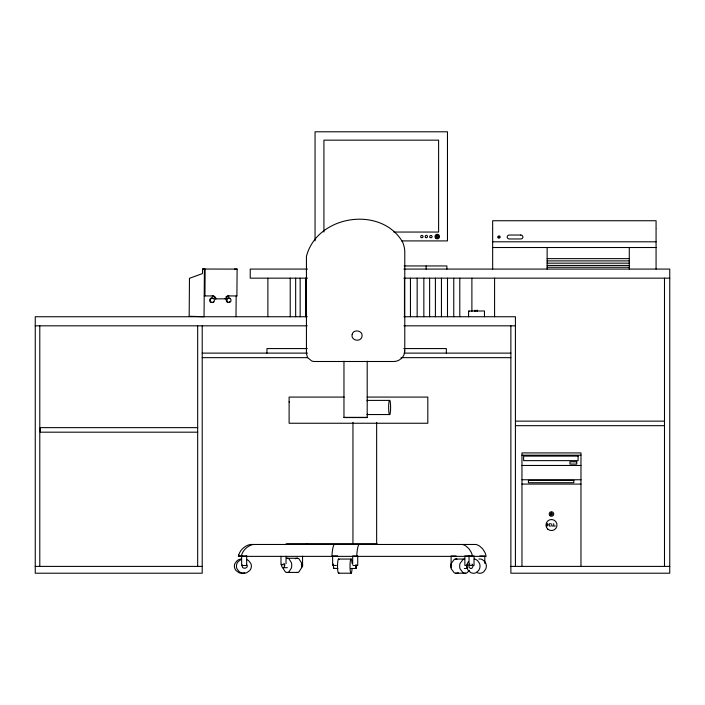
<?xml version="1.0" encoding="UTF-8"?>
<svg xmlns="http://www.w3.org/2000/svg" width="705" height="705" viewBox="0 0 705 705"><rect width="100%" height="100%" fill="white"/><g stroke="black" fill="none" stroke-linecap="round" stroke-linejoin="round"><path stroke-width="1.06" d="M226.781 296.294A3.578 3.146 -88.1 0 1 228.173 295.924L236.906 295.95L237.109 269.107L202.529 269.028L202.502 273.566L189.46 278.308L189.178 316.254L204.045 316.739L204.406 269.09M236.008 316.739L236.166 295.924L236.906 295.95M499.008 237.056L499.025 236.395M355.752 564.925L356.069 568.477L356.369 564.881M333.412 564.044L333.5 568.397L337.88 568.477M333.844 567.754L333.597 568.477M241.277 556.368C242.45 550.508 247.376 545.793 253.148 544.471M469.063 564.881L469.036 567.261L470.35 568.389A2.582 2.265 90 0 0 472.006 568.168L473.117 566.124L472.05 564.044M242.546 564.925C240.352 570.028 250.046 568.688 246.459 564.397M468.279 561.788L467.424 563.401A6.856 6.01 -90 0 0 467.424 568.865L468.279 570.477L470.966 572.724A7.773 6.821 -90 0 0 475.972 572.724L478.66 570.477L479.515 568.865A6.856 6.01 -90 0 0 479.515 563.401L477.452 560.466L475.972 559.541A7.773 6.821 90 0 0 474.324 559.056M451.464 564.397L451.174 564.881A2.318 1.701 -90 0 0 451.156 567.261L451.438 567.754M467.327 564.397L467.036 564.881A2.318 1.701 -90 0 0 467.018 567.261L467.671 568.142M469.354 570.477L467.133 572.724A7.57 5.569 -90 0 1 462.991 572.724L460.065 568.865A6.944 5.102 -90 0 1 460.065 563.401L462.991 559.541A7.57 5.569 -90 0 1 464.357 559.056M469.415 564.397L469.865 564.018M241.048 559.541L237.982 561.788L237.003 563.401A6.777 6.697 -90 0 0 237.003 568.865L239.356 571.79L241.048 572.724A7.958 7.87 -90 0 0 246.759 572.724L249.826 570.477L250.795 568.865A6.777 6.697 -90 0 0 250.795 563.401L248.451 560.466L246.759 559.541M555.346 525.956L553.954 526.062L553.645 523.692M215.21 298.876L215.95 298.902A3.49 3.076 -88.1 0 0 212.936 295.95L212.196 295.924A3.49 3.076 -88.1 0 1 215.21 298.876L225.811 298.832A3.578 3.146 -88.1 0 1 228.913 295.95L228.173 295.924M393.822 232.051L438.607 232.051L438.607 140.154L323.921 140.154L323.921 232.051M401.506 240.907L447.463 240.907L447.463 131.791L315.056 131.791L315.056 240.907M492.663 241.806L656.073 241.806M492.663 247.517L656.073 247.517M547.133 258.629L629.283 258.629M547.133 260.894L629.283 260.894M547.133 263.168L629.283 263.168M547.133 265.433L629.283 265.433M404.176 265.952L446.899 265.952L446.899 269.081M547.133 267.257L629.283 267.257M307.495 269.081L250.231 269.081L250.231 278.158L307.495 278.158M403.877 269.081L669.75 269.081L669.75 573.209L510.878 573.209L510.878 325.825M403.877 278.158L669.75 278.158M212.936 295.95L204.203 295.924L204.944 295.95L205.146 269.107L202.529 269.028M468.578 311.293L469.116 311.293M307.274 316.739L35.25 316.739L35.25 573.209L202.212 573.209L202.212 325.825M403.965 316.739L515.417 316.739L515.417 566.397M35.25 325.825L307.292 325.825M403.965 325.825L515.417 325.825M307.327 348.578L266.957 348.578L266.957 353.117M403.798 348.578L446.344 348.578L446.344 353.117M202.212 353.117L307.521 353.117M404.009 353.117L510.878 353.117M202.212 357.655L307.662 357.655M401.03 357.655L510.878 357.655M344.234 397.082L289.112 397.082L289.112 423.247L427.812 423.247L427.812 397.082L367.217 397.082M389.75 400.396A7.138 0.987 -90 0 0 388.702 410.213A7.138 0.987 -90 0 0 390.403 411.826A7.138 0.987 -90 0 0 389.75 400.396L366.988 400.405A7.138 0.987 -90 0 1 367.49 400.881M389.75 414.549L366.988 414.549A7.138 0.987 -90 0 0 367.49 414.073M343.969 417.36L367.199 417.36M515.417 421.141L664.489 421.141M515.417 425.679L664.489 425.679M197.673 427.644L40.3 427.644L40.3 432.183L197.673 432.183M521.964 455.192L580.973 455.192M521.964 465.467L580.973 465.467M521.964 479.752L580.973 479.752M521.964 484.079L580.973 484.079M377.087 543.687L286.768 543.687A15.439 9.174 90 0 0 285.128 544.674M238.977 555.901L242.22 555.901M337.66 555.901L332.619 555.901L332.619 565.419L336.382 565.419M456.117 555.989L451.112 555.989L451.112 565.507L451.632 565.507M479.797 555.989L484.793 555.989L484.793 563.392M297.739 558.272L286.53 558.272A7.447 4.697 90 0 1 288.891 558.757L291.385 562.616A6.988 4.415 -90 0 1 291.385 568.08L288.891 571.94A7.447 4.697 90 0 1 285.366 571.94L282.881 568.08M338.444 559.056L351.205 559.056M455.545 559.056L464.665 559.056M301.299 564.635L302.56 564.635L302.56 556.174M284.767 564.723L280.987 564.723L280.987 556.263M353.002 565.507L357.717 565.507L357.717 555.989L352.676 555.989L352.676 564.449M467.018 565.419L464.868 565.419L464.868 555.901L474.033 555.901L474.033 565.419L469.036 565.419L469.036 555.901M35.25 566.397L202.212 566.397M510.878 566.397L669.75 566.397M283.146 567.692L287.384 567.692M350.72 568.477L356.069 568.477M464.339 568.477L467.512 568.477M286.53 572.425L297.739 572.425M338.444 573.209L351.205 573.209M455.545 573.209L465.767 573.209M553.09 526.045L551.777 526L551.707 523.753M550.438 523.753L549.248 523.727L549.318 525.992L550.508 526.036M234.492 269.028L237.109 269.107M225.811 298.832L225.062 298.805A3.578 3.146 -88.1 0 1 225.159 298.409M283.886 563.242L284.45 564.097A2.335 1.472 -90 0 1 284.468 566.476L283.912 567.358A2.476 1.56 -90 0 1 282.379 567.384L281.815 566.529A2.335 1.472 -90 0 1 281.788 564.15M289.112 401.841L289.605 402.432M302.207 563.612L302.454 564.097A2.335 1.472 -90 0 1 302.471 566.476L301.916 567.358A2.476 1.56 -90 0 1 301.555 567.604M475.029 311.196L474.914 310.209L474.941 311.266M477.329 311.46L477.179 310.05L477.206 311.099M664.489 278.158L664.489 566.397M656.073 228.42L656.073 220.735L492.663 220.735L492.663 228.42M656.073 228.922L656.073 269.081M629.283 247.517L629.283 269.081M580.973 566.397L580.973 452.918L521.964 452.918L521.964 566.397M551.469 512.376L551.469 514.024M547.133 247.517L547.133 269.081M494.584 278.158L494.584 316.739M492.663 228.922L492.663 269.081M484.467 316.739L484.467 310.993L468.578 310.993L468.578 316.739M471.892 278.158L471.892 311.381M459.801 278.158L459.801 316.739M453.756 278.158L453.756 316.739M447.49 278.158L447.49 316.739M441.445 278.158L441.445 316.739M437.267 234.8L437.267 236.554M435.399 278.158L435.399 316.739M429.618 278.158L429.618 316.739M426.164 265.952L426.164 269.081M423.846 278.158L423.846 316.739M417.149 278.158L417.149 316.739M410.451 278.158L410.451 316.739M404.467 278.158L404.467 316.739M376.646 422.321L376.646 543.687M367.199 361.207L367.199 417.563L343.969 417.563L343.969 361.207M352.949 422.321L352.949 543.687M305.591 278.158L305.591 316.739M300.163 278.158L300.163 316.739M295.659 278.158L295.659 316.739M290.222 278.158L290.222 316.739M286.027 556.263L286.027 563.665M267.882 278.158L267.882 316.739M197.673 325.825L197.673 566.397M39.788 325.825L39.788 566.397M306.622 544.137A15.439 9.174 90 0 1 307.459 543.731M295.377 558.757A7.447 4.697 -90 0 1 298.894 558.757L301.387 562.616A6.988 4.415 -90 0 1 301.387 568.08L298.894 571.94A7.447 4.697 -90 0 1 296.532 572.425M456.955 559.056A7.57 5.569 90 0 0 454.179 559.541L451.253 563.401A6.944 5.102 -90 0 0 451.253 568.865L454.179 572.724A7.57 5.569 90 0 0 458.321 572.724M240.89 559.056A7.958 7.87 -90 0 0 239.004 559.541L237.321 560.466L234.968 563.401A6.777 6.697 -90 0 0 234.968 568.865L235.937 570.477L239.004 572.724A7.958 7.87 -90 0 0 244.723 572.724M472.482 556.368A14.884 12.734 -90 0 0 471.222 552.297L469.001 548.781L465.987 546.102A16.347 13.985 -90 0 0 462.427 544.471M478.933 559.056A7.773 6.821 -90 0 1 482.299 559.541L484.987 561.788L485.833 563.401A6.856 6.01 -90 0 1 485.833 568.865L483.771 571.79L482.299 572.724A7.773 6.821 -90 0 1 477.285 572.724M356.739 556.368A15.316 3.005 -90 0 1 358.951 544.48M331.958 556.368A15.316 3.005 -90 0 1 334.17 544.48M352.051 568.865A7.138 1.066 -90 0 1 350.42 571.799A7.138 1.066 -90 0 1 350.42 560.466A7.138 1.066 -90 0 1 352.051 563.401M338.99 572.724A7.138 1.066 -90 0 1 337.519 566.133A7.138 1.066 -90 0 1 338.99 559.532M229.927 301.484A2.274 2 -88.1 0 1 227.019 302.04A2.274 2 -88.1 0 1 226.816 298.7A2.274 2 -88.1 0 1 229.76 298.735M212.628 302.225A2.274 2 -88.1 0 1 209.993 301.546A2.274 2 -88.1 0 1 210.381 298.506A2.274 2 -88.1 0 1 213.077 298.656M225.9 297.017A3.578 3.146 -88.1 0 1 226.464 296.497M546.939 523.7L546.86 525.895L547.424 525.904L548.102 524.608L546.939 523.7M404.776 350.914C404.864 356.809 399.312 361.647 393.557 361.498L314.774 361.498A8.777 8.777 0 0 1 311.584 360.898L307.547 357.567L306.437 353.628L306.437 256.373C317.021 215.016 380.973 205.287 402.529 241.921A25.953 25.953 0 0 1 404.785 251.35L404.776 350.914M352.183 334.337C350.438 340.339 360.422 342.709 361.921 336.796C363.665 330.795 353.681 328.424 352.183 334.337M498.55 236.906L499.44 237.127L498.55 236.906M238.704 554.967L238.343 556.368L486.106 556.368A14.884 12.734 -90 0 0 484.846 552.297L482.617 548.781L479.611 546.102A16.347 13.985 -90 0 0 476.051 544.471L250.204 544.471C244.917 545.705 240.308 549.733 238.704 554.967M520.722 235.029L509.371 235.029A2.177 1.974 0 0 0 507.195 237.003A2.177 1.974 0 0 0 509.371 238.969L520.722 238.969A2.177 1.974 0 0 0 522.899 237.003A2.177 1.974 0 0 0 520.722 235.029M578.1 456.1L523.63 456.1L523.63 460.638L578.1 460.638L578.1 456.1M576.743 461.801L569.931 461.801L569.931 464.075L576.743 464.075L576.743 461.801M573.808 480.44L528.415 480.44L528.415 482.713L573.808 482.713L573.808 480.44M246.671 555.989L241.63 555.989L241.63 565.507L246.671 565.507L246.671 555.989M547.891 529.243A5.525 5.525 0 0 0 556.906 526.027A5.525 5.525 0 0 0 549.609 519.832A5.525 5.525 0 0 0 547.891 529.243M549.865 515.619A2.265 2.265 0 0 0 553.654 514.606A2.265 2.265 0 0 0 550.878 511.83A2.265 2.265 0 0 0 549.865 515.619M550.755 514.738A1.013 1.013 0 0 0 552.447 514.28A1.013 1.013 0 0 0 551.204 513.046A1.013 1.013 0 0 0 550.755 514.738M498.153 237.779A1.19 1.075 0 0 0 500.145 237.294A1.19 1.075 0 0 0 498.691 235.981A1.19 1.075 0 0 0 498.153 237.779M230.667 301.511A2.274 2 -88.1 0 0 229.125 298.012A2.274 2 -88.1 0 0 227.221 301.308A2.274 2 -88.1 0 0 230.667 301.511M213.782 301.89A2.274 2 -88.1 0 0 212.928 298.083A2.274 2 -88.1 0 0 210.451 300.859A2.274 2 -88.1 0 0 213.782 301.89M436.131 238.528A2.274 2.274 0 0 0 439.541 236.554A2.274 2.274 0 0 0 436.131 234.589A2.274 2.274 0 0 0 436.131 238.528M436.686 237.567A1.163 1.163 0 0 0 438.431 236.554A1.163 1.163 0 0 0 436.686 235.549A1.163 1.163 0 0 0 436.686 237.567M430.112 237.426A1.163 1.163 0 0 0 432.059 236.906A1.163 1.163 0 0 0 430.632 235.479A1.163 1.163 0 0 0 430.112 237.426M425.767 237.541A1.163 1.163 0 0 0 427.512 236.527A1.163 1.163 0 0 0 425.767 235.523A1.163 1.163 0 0 0 425.767 237.541M421.299 237.576A1.163 1.163 0 0 0 423.044 236.572A1.163 1.163 0 0 0 421.299 235.558A1.163 1.163 0 0 0 421.299 237.576"/></g></svg>
